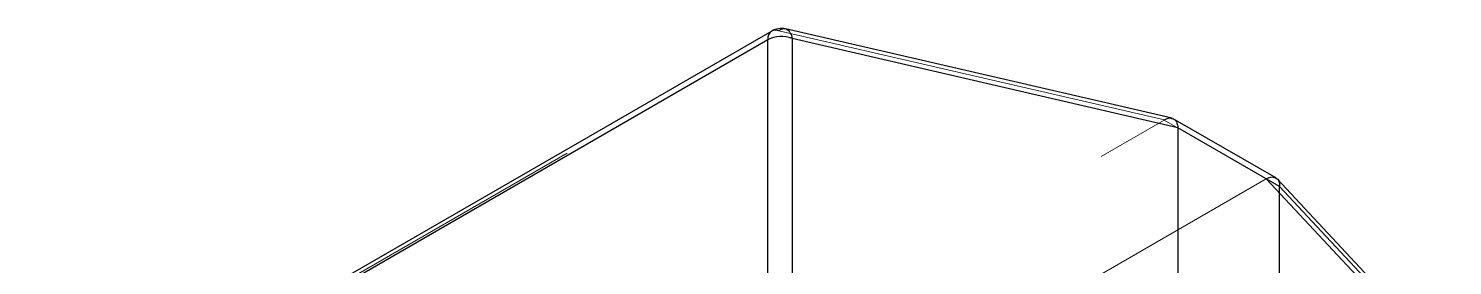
# Model space of a CAD drawing. Header units: millimetres. Extents: x 0 to 841, y 0 to 2287.
# Drawn here: x 597.578 to 600.548, y 225.551 to 226.046 of the extents above; entities that cross this region are included whole.
import ezdxf

# ---------------------------------------------------------------- set-up
doc = ezdxf.new("R2010")
doc.units = ezdxf.units.MM
doc.linetypes.add('HIDDEN', pattern=[1.905, 1.27, -0.635])

msp = doc.modelspace()

# ---------------------------------------------------------------- linework, layer by layer
at = {"color": 7, "linetype": 'Continuous', "lineweight": 25}
for p, q in [((599.1279, 226.0404), (597.5862, 225.1505)), ((599.9633, 225.8584), (599.1569, 226.0448)), ((599.1196, 226.0221), (597.5779, 225.1321)), ((599.1196, 221.4656), (599.1196, 226.0221)), ((599.1708, 226.0247), (599.1708, 221.4682)), ((599.9751, 225.8388), (599.1708, 226.0247)), ((600.1804, 225.7334), (599.9654, 225.8574)), ((599.9751, 225.8383), (599.9751, 221.0044)), ((600.1872, 225.7159), (599.9751, 225.8383)), ((600.5105, 225.3802), (600.1822, 225.732)), ((600.1872, 225.381), (600.1872, 225.7159)), ((600.4982, 225.3831), (600.1873, 225.7163))]:
    msp.add_line(p, q, dxfattribs=at)
at = {"color": 7, "linetype": 'HIDDEN', "lineweight": 18}
for p, q in [((597.6013, 225.1508), (599.143, 226.0408)), ((599.143, 226.0408), (599.9472, 225.8549)), ((598.1649, 224.826), (599.9468, 225.8546)), ((599.9468, 225.8546), (600.159, 225.7322)), ((600.159, 225.7322), (598.3771, 224.7035)), ((600.1594, 225.7324), (600.5478, 225.3162))]:
    msp.add_line(p, q, dxfattribs=at)
at = {"color": 7, "linetype": 'Continuous', "lineweight": 25}
for centre, radius, start, end in [((599.1396, 226.0241), 0.0201, 125.6498, 185.6624), ((599.1479, 226.0058), 0.04, 76.9859, 119.9973), ((599.1482, 226.0239), 0.0226, 2.0781, 67.5041), ((599.1481, 225.9664), 0.0626, 68.6939, 117.0888)]:
    msp.add_arc(centre, radius, start, end, dxfattribs=at)
at = {"color": 7, "linetype": 'HIDDEN', "lineweight": 18}
for centre, radius, start, end in [((599.1358, 226.0251), 0.0173, 65.4645, 117.2604), ((599.1539, 226.0288), 0.0162, 79.4467, 132.4054)]:
    msp.add_arc(centre, radius, start, end, dxfattribs=at)
for points, knots in [([(599.9472, 225.8549), (599.9472, 225.8549), (599.947, 225.8548), (599.9469, 225.8547), (599.9468, 225.8546)], [0, 0, 0, 0, 0.560423, 1, 1, 1, 1]), ([(599.9472, 225.8549), (599.951, 225.857), (599.9563, 225.8601), (599.9606, 225.8583), (599.9619, 225.8577)], [0, 0, 0, 0, 0.6956258, 1, 1, 1, 1]), ([(600.159, 225.7322), (600.159, 225.7322), (600.1592, 225.7323), (600.1593, 225.7324), (600.1594, 225.7324)], [0, 0, 0, 0, 0.559524, 1, 1, 1, 1]), ([(600.1594, 225.7324), (600.1637, 225.734), (600.1717, 225.737), (600.1771, 225.7343), (600.1796, 225.733)], [0, 0, 0, 0, 0.542026, 1, 1, 1, 1])]:
    msp.add_open_spline(points, degree=3, knots=knots, dxfattribs=at)
at = {"color": 7, "linetype": 'Continuous', "lineweight": 25}
for points, knots in [([(599.9619, 225.8577), (599.9639, 225.8573), (599.9687, 225.8565), (599.9733, 225.8493), (599.9745, 225.8422), (599.9751, 225.8388)], [0, 0, 0, 0, 0.283061, 0.654607, 1, 1, 1, 1]), ([(599.9751, 225.8383), (599.9751, 225.8384), (599.9751, 225.8386), (599.9751, 225.8387), (599.9751, 225.8388)], [0, 0, 0, 0, 0.5595236, 1, 1, 1, 1]), ([(600.1796, 225.733), (600.1804, 225.7328), (600.1839, 225.7319), (600.1868, 225.7259), (600.1871, 225.7194), (600.1873, 225.7163)], [0, 0, 0, 0, 0.124912, 0.578417, 1, 1, 1, 1]), ([(600.1873, 225.7163), (600.1873, 225.7162), (600.1873, 225.7161), (600.1872, 225.7159), (600.1872, 225.7159)], [0, 0, 0, 0, 0.560423, 1, 1, 1, 1])]:
    msp.add_open_spline(points, degree=3, knots=knots, dxfattribs=at)

doc.saveas('drawing.dxf')
